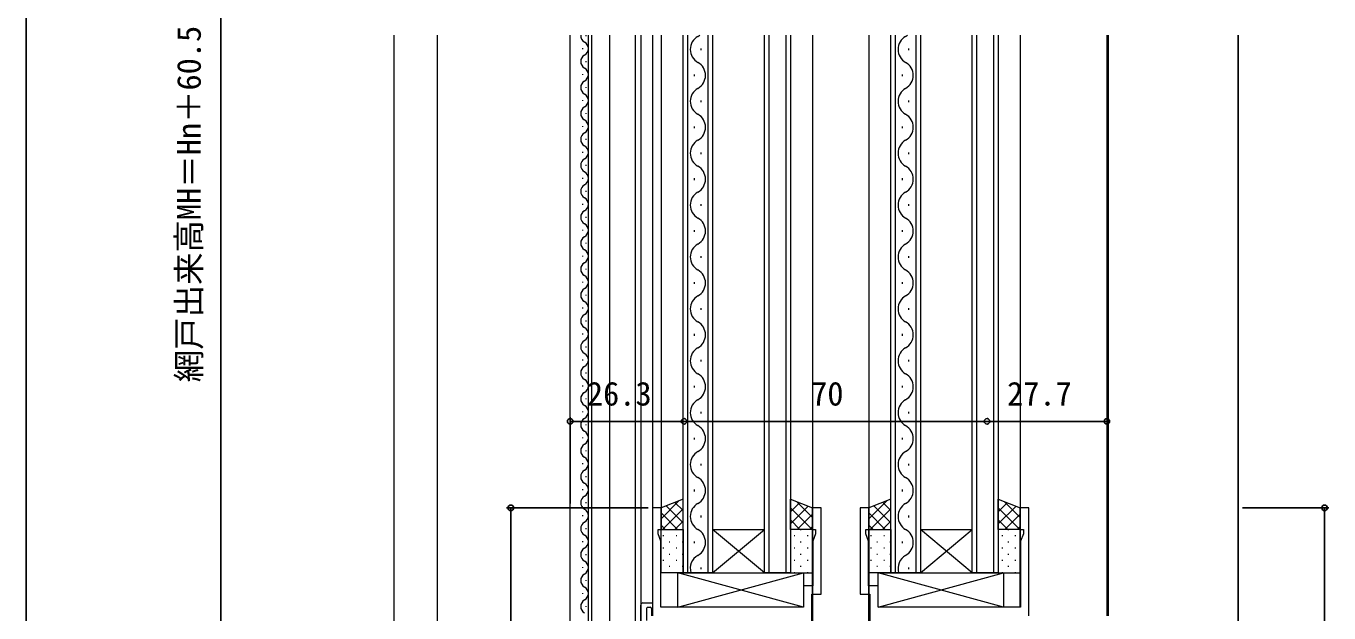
# Model space of a CAD drawing. Units: millimetres, scale not verified. Extents: x -437 to 438, y -554 to 551.
# Drawn here: x -436.8 to -135.8, y 0 to 135.7 of the extents above; entities that cross this region are included whole.
import ezdxf
from ezdxf.enums import TextEntityAlignment as Align

# ---------------------------------------------------------------- set-up
doc = ezdxf.new("R2010")
doc.units = ezdxf.units.MM
doc.header["$LTSCALE"] = 4
for name, color, linetype, lineweight in [('0-2_YKK_11', 1, 'Continuous', 18), ('0-4_YKK_12', 2, 'Continuous', 18), ('0-5_YKK_13', 4, 'Continuous', 18)]:
    doc.layers.add(name, color=color, linetype=linetype, lineweight=lineweight)
for name, color, linetype in [('0-7_YKK_D', 6, 'Continuous'), ('0-8_YKK_ZWAK', 7, 'Continuous'), ('0-9_YSS_K', 3, 'Continuous')]:
    doc.layers.add(name, color=color, linetype=linetype)
doc.styles.add('ＭＳ ゴシック', font='')
doc.styles.get('ＭＳ ゴシック').set_extended_font_data('MS Gothic')

msp = doc.modelspace()

# ---------------------------------------------------------------- linework, layer by layer
at = {"layer": '0-2_YKK_11', "color": 7}
for points in [[(-255.295, -61.697), (-255.295, 4.303), (-253.095, 4.303), (-253.095, 24.303), (-255.095, 24.303), (-255.095, 19.303), (-254.395, 19.303), (-254.395, 18.303), (-255.025, 16.572), (-255.025, 6.233), (-257.225, 6.233), (-257.225, 1.303), (-290.165, 1.303), (-290.165, 16.572), (-290.795, 18.303), (-290.795, 19.303), (-290.095, 19.303), (-290.095, 24.303), (-292.095, 24.303), (-292.095, -0.697)], [(-205.095, -0.697), (-205.095, 24.303), (-207.095, 24.303), (-207.095, 19.303), (-206.395, 19.303), (-206.395, 18.303), (-207.025, 16.572), (-207.025, 1.303), (-239.965, 1.303), (-239.965, 6.233), (-242.165, 6.233), (-242.165, 16.572), (-242.795, 18.303), (-242.795, 19.303), (-242.095, 19.303), (-242.095, 24.303), (-244.095, 24.303), (-244.095, 4.303), (-241.895, 4.303), (-241.895, -56.697)]]:
    msp.add_lwpolyline(points, dxfattribs=at)
at = {"layer": '0-4_YKK_12'}
for p, q in [((-351.801, 133.605), (-351.797, -187.957)), ((-351.798, 133.605), (-351.798, -23.2)), ((-341.799, 133.605), (-341.797, -177.957)), ((-311.095, -95.398), (-311.095, 133.605)), ((-307.395, 133.392), (-307.395, 133.592)), ((-306.895, -63.101), (-306.895, 133.605)), ((-306.095, -58.201), (-306.095, 133.605)), ((-301.895, -58.201), (-301.895, 133.605)), ((-295.995, -71.801), (-295.995, 133.605)), ((-294.795, 133.605), (-294.795, -71.801)), ((-292.095, 133.605), (-292.095, 24.003)), ((-292.095, 133.605), (-292.095, 24.003)), ((-290.095, 133.605), (-290.095, 23.803)), ((-284.995, 9.302), (-284.995, 133.605)), ((-283.995, 133.605), (-283.995, 9.302)), ((-279.195, 9.302), (-279.195, 133.605)), ((-278.195, 133.605), (-278.195, 9.302)), ((-266.195, 9.303), (-266.195, 133.605)), ((-265.195, 133.605), (-265.195, 9.303)), ((-261.195, 9.303), (-261.195, 133.605)), ((-260.195, 133.605), (-260.195, 9.303)), ((-255.095, 133.605), (-255.095, -23.2)), ((-242.095, 133.605), (-242.095, -23.2)), ((-236.995, 9.302), (-236.995, 133.605)), ((-235.995, 133.605), (-235.995, 9.302)), ((-231.195, 9.302), (-231.195, 133.605)), ((-230.195, 133.605), (-230.195, 9.302)), ((-218.195, 9.303), (-218.195, 133.605)), ((-217.195, 133.605), (-217.195, 9.303)), ((-213.195, 9.303), (-213.195, 133.605)), ((-212.195, 133.605), (-212.195, 9.303)), ((-207.095, 133.605), (-207.095, 1.41)), ((-187.095, 133.605), (-187.095, -0.697)), ((-186.797, 133.605), (-186.794, -0.697)), ((-308.155, 130.392), (-308.155, 130.592)), ((-280.835, 130.103), (-280.835, 130.503)), ((-232.835, 130.103), (-232.835, 130.503)), ((-307.395, 127.392), (-307.395, 127.592)), ((-308.155, 124.392), (-308.155, 124.592)), ((-282.355, 124.103), (-282.355, 124.503)), ((-234.355, 124.103), (-234.355, 124.503)), ((-307.395, 121.392), (-307.395, 121.592)), ((-308.155, 118.392), (-308.155, 118.592)), ((-280.835, 118.103), (-280.835, 118.503)), ((-232.835, 118.103), (-232.835, 118.503)), ((-307.395, 115.392), (-307.395, 115.592)), ((-308.155, 112.392), (-308.155, 112.592)), ((-282.355, 112.103), (-282.355, 112.503)), ((-234.355, 112.103), (-234.355, 112.503)), ((-307.395, 109.392), (-307.395, 109.592)), ((-308.155, 106.392), (-308.155, 106.592)), ((-280.835, 106.103), (-280.835, 106.503)), ((-232.835, 106.103), (-232.835, 106.503)), ((-307.395, 103.392), (-307.395, 103.592)), ((-308.155, 100.392), (-308.155, 100.592)), ((-282.355, 100.103), (-282.355, 100.503)), ((-234.355, 100.103), (-234.355, 100.503)), ((-307.395, 97.392), (-307.395, 97.592)), ((-308.155, 94.392), (-308.155, 94.592)), ((-280.835, 94.103), (-280.835, 94.503)), ((-232.835, 94.103), (-232.835, 94.503)), ((-307.395, 91.392), (-307.395, 91.592)), ((-308.155, 88.392), (-308.155, 88.592)), ((-282.355, 88.103), (-282.355, 88.503)), ((-234.355, 88.103), (-234.355, 88.503)), ((-307.395, 85.392), (-307.395, 85.592)), ((-308.155, 82.392), (-308.155, 82.592)), ((-280.835, 82.103), (-280.835, 82.503)), ((-232.835, 82.103), (-232.835, 82.503)), ((-307.395, 79.392), (-307.395, 79.592)), ((-308.155, 76.392), (-308.155, 76.592)), ((-282.355, 76.103), (-282.355, 76.503)), ((-234.355, 76.103), (-234.355, 76.503)), ((-307.395, 73.392), (-307.395, 73.592)), ((-308.155, 70.392), (-308.155, 70.592)), ((-280.835, 70.103), (-280.835, 70.503)), ((-232.835, 70.103), (-232.835, 70.503)), ((-307.395, 67.392), (-307.395, 67.592)), ((-308.155, 64.392), (-308.155, 64.592)), ((-282.355, 64.103), (-282.355, 64.503)), ((-234.355, 64.103), (-234.355, 64.503)), ((-307.395, 61.392), (-307.395, 61.592)), ((-308.155, 58.392), (-308.155, 58.592)), ((-280.835, 58.103), (-280.835, 58.503)), ((-232.835, 58.103), (-232.835, 58.503)), ((-307.395, 55.392), (-307.395, 55.592)), ((-308.155, 52.392), (-308.155, 52.592)), ((-282.355, 52.103), (-282.355, 52.503)), ((-234.355, 52.103), (-234.355, 52.503)), ((-307.395, 49.392), (-307.395, 49.592)), ((-308.155, 46.392), (-308.155, 46.592)), ((-280.835, 46.103), (-280.835, 46.503)), ((-232.835, 46.103), (-232.835, 46.503)), ((-307.395, 43.392), (-307.395, 43.592)), ((-308.155, 40.392), (-308.155, 40.592)), ((-282.355, 40.103), (-282.355, 40.503)), ((-234.355, 40.103), (-234.355, 40.503)), ((-307.395, 37.392), (-307.395, 37.592)), ((-308.155, 34.392), (-308.155, 34.592)), ((-280.835, 34.103), (-280.835, 34.503)), ((-232.835, 34.103), (-232.835, 34.503)), ((-307.395, 31.392), (-307.395, 31.592)), ((-308.155, 28.392), (-308.155, 28.592)), ((-282.355, 28.103), (-282.355, 28.503)), ((-234.355, 28.103), (-234.355, 28.503)), ((-307.395, 25.392), (-307.395, 25.592)), ((-255.095, -26.2), (-255.095, 24.303)), ((-207.095, 1.41), (-207.095, 24.303)), ((-308.155, 22.392), (-308.155, 22.592)), ((-280.835, 22.103), (-280.835, 22.503)), ((-242.095, -26.2), (-242.095, 23.803)), ((-232.835, 22.103), (-232.835, 22.503)), ((-307.395, 19.392), (-307.395, 19.592)), ((-278.195, 19.303), (-266.195, 19.303)), ((-278.195, 9.303), (-266.195, 19.303)), ((-266.195, 9.303), (-278.195, 19.303)), ((-230.195, 19.303), (-218.195, 19.303)), ((-230.195, 9.303), (-218.195, 19.303)), ((-218.195, 9.303), (-230.195, 19.303)), ((-308.155, 16.392), (-308.155, 16.592)), ((-282.355, 16.103), (-282.355, 16.503)), ((-234.355, 16.103), (-234.355, 16.503)), ((-307.395, 13.392), (-307.395, 13.592)), ((-308.155, 10.392), (-308.155, 10.592)), ((-284.995, 9.303), (-284.995, 9.302)), ((-278.195, 9.302), (-284.995, 9.302)), ((-283.995, 9.302), (-283.995, 9.303)), ((-280.835, 10.103), (-280.835, 10.503)), ((-279.195, 9.303), (-279.195, 9.302)), ((-278.195, 9.303), (-266.195, 9.303)), ((-278.195, 9.302), (-278.195, 9.303)), ((-260.195, 9.303), (-266.195, 9.303)), ((-236.995, 9.303), (-236.995, 9.302)), ((-230.195, 9.302), (-236.995, 9.302)), ((-235.995, 9.302), (-235.995, 9.303)), ((-232.835, 10.103), (-232.835, 10.503)), ((-231.195, 9.303), (-231.195, 9.302)), ((-230.195, 9.303), (-218.195, 9.303)), ((-230.195, 9.302), (-230.195, 9.303)), ((-212.195, 9.303), (-218.195, 9.303)), ((-307.395, 7.392), (-307.395, 7.592)), ((-308.155, 4.392), (-308.155, 4.592)), ((-307.395, 1.392), (-307.395, 1.592))]:
    msp.add_line(p, q, dxfattribs=at)
for centre, radius, start, end in [((-306.936, 133.492), 1.718, 176.22689, 240.79746), ((-279.918, 130.303), 3.437, 119.20254, 240.79746), ((-283.272, 136.303), 3.437, 299.20254, 308.2701), ((-231.918, 130.303), 3.437, 119.20254, 240.79746), ((-235.272, 136.303), 3.437, 299.20254, 308.2701), ((-308.613, 130.492), 1.718, 299.20255, 60.79746), ((-306.936, 127.492), 1.718, 119.20255, 240.79746), ((-283.272, 124.303), 3.437, 299.20254, 60.79746), ((-235.272, 124.303), 3.437, 299.20254, 60.79746), ((-308.613, 124.492), 1.718, 299.20255, 60.79746), ((-306.936, 121.492), 1.718, 119.20255, 240.79746), ((-279.918, 118.303), 3.437, 119.20254, 240.79746), ((-231.918, 118.303), 3.437, 119.20254, 240.79746), ((-308.613, 118.492), 1.718, 299.20255, 60.79746), ((-306.936, 115.492), 1.718, 119.20255, 240.79746), ((-283.272, 112.303), 3.437, 299.20254, 60.79746), ((-235.272, 112.303), 3.437, 299.20254, 60.79746), ((-308.613, 112.492), 1.718, 299.20255, 60.79746), ((-306.936, 109.492), 1.718, 119.20255, 240.79746), ((-279.918, 106.303), 3.437, 119.20254, 240.79746), ((-231.918, 106.303), 3.437, 119.20254, 240.79746), ((-308.613, 106.492), 1.718, 299.20255, 60.79746), ((-306.936, 103.492), 1.718, 119.20255, 240.79746), ((-283.272, 100.303), 3.437, 299.20254, 60.79746), ((-235.272, 100.303), 3.437, 299.20254, 60.79746), ((-308.613, 100.492), 1.718, 299.20255, 60.79746), ((-306.936, 97.492), 1.718, 119.20255, 240.79746), ((-279.918, 94.303), 3.437, 119.20254, 240.79746), ((-231.918, 94.303), 3.437, 119.20254, 240.79746), ((-308.613, 94.492), 1.718, 299.20255, 60.79746), ((-306.936, 91.492), 1.718, 119.20255, 240.79746), ((-283.272, 88.303), 3.437, 299.20254, 60.79746), ((-235.272, 88.303), 3.437, 299.20254, 60.79746), ((-308.613, 88.492), 1.718, 299.20255, 60.79746), ((-306.936, 85.492), 1.718, 119.20255, 240.79746), ((-279.918, 82.303), 3.437, 119.20254, 240.79746), ((-231.918, 82.303), 3.437, 119.20254, 240.79746), ((-308.613, 82.492), 1.718, 299.20255, 60.79746), ((-306.936, 79.492), 1.718, 119.20255, 240.79746), ((-283.272, 76.303), 3.437, 299.20254, 60.79746), ((-235.272, 76.303), 3.437, 299.20254, 60.79746), ((-308.613, 76.492), 1.718, 299.20255, 60.79746), ((-306.936, 73.492), 1.718, 119.20255, 240.79746), ((-279.918, 70.303), 3.437, 119.20254, 240.79746), ((-231.918, 70.303), 3.437, 119.20254, 240.79746), ((-308.613, 70.492), 1.718, 299.20255, 60.79746), ((-306.936, 67.492), 1.718, 119.20255, 240.79746), ((-283.272, 64.303), 3.437, 299.20254, 60.79746), ((-235.272, 64.303), 3.437, 299.20254, 60.79746), ((-308.613, 64.492), 1.718, 299.20255, 60.79746), ((-306.936, 61.492), 1.718, 119.20255, 240.79746), ((-279.918, 58.303), 3.437, 119.20254, 240.79746), ((-231.918, 58.303), 3.437, 119.20254, 240.79746), ((-308.613, 58.492), 1.718, 299.20255, 60.79746), ((-306.936, 55.492), 1.718, 119.20255, 240.79746), ((-283.272, 52.303), 3.437, 299.20254, 60.79746), ((-235.272, 52.303), 3.437, 299.20254, 60.79746), ((-308.613, 52.492), 1.718, 299.20255, 60.79746), ((-306.936, 49.492), 1.718, 119.20255, 240.79746), ((-279.918, 46.303), 3.437, 119.20254, 240.79746), ((-231.918, 46.303), 3.437, 119.20254, 240.79746), ((-308.613, 46.492), 1.718, 299.20255, 60.79746), ((-306.936, 43.492), 1.718, 119.20255, 240.79746), ((-283.272, 40.303), 3.437, 299.20254, 60.79746), ((-235.272, 40.303), 3.437, 299.20254, 60.79746), ((-308.613, 40.492), 1.718, 299.20255, 60.79746), ((-306.936, 37.492), 1.718, 119.20255, 240.79746), ((-279.918, 34.303), 3.437, 119.20254, 240.79746), ((-231.918, 34.303), 3.437, 119.20254, 240.79746), ((-308.613, 34.492), 1.718, 299.20255, 60.79746), ((-306.936, 31.492), 1.718, 119.20255, 240.79746), ((-283.272, 28.303), 3.437, 299.20254, 60.79746), ((-235.272, 28.303), 3.437, 299.20254, 60.79746), ((-308.613, 28.492), 1.718, 299.20255, 60.79746), ((-306.936, 25.492), 1.718, 119.20255, 240.79746), ((-279.918, 22.303), 3.437, 119.20254, 240.79746), ((-231.918, 22.303), 3.437, 119.20254, 240.79746), ((-308.613, 22.492), 1.718, 299.20255, 60.79746), ((-306.936, 19.492), 1.718, 119.20255, 240.79746), ((-283.272, 16.303), 3.437, 299.20254, 60.79746), ((-235.272, 16.303), 3.437, 299.20254, 60.79746), ((-308.613, 16.492), 1.718, 299.20255, 60.79746), ((-306.936, 13.492), 1.718, 119.20255, 240.79746), ((-279.918, 10.303), 3.437, 119.20254, 196.93318), ((-231.918, 10.303), 3.437, 119.20254, 196.93318), ((-308.613, 10.492), 1.718, 299.20255, 60.79746), ((-306.936, 7.492), 1.718, 119.20255, 240.79746), ((-308.613, 4.492), 1.718, 299.20255, 60.79746), ((-306.936, 1.492), 1.718, 119.20255, 240.79746)]:
    msp.add_arc(centre, radius, start, end, dxfattribs=at)
at = {"layer": '0-5_YKK_13'}
for p, q in [((-285.96, 25.924), (-290.095, 21.789)), ((-288.918, 24.764), (-284.995, 20.842)), ((-286.886, 25.561), (-284.995, 23.67)), ((-260.145, 26.283), (-260.195, 26.234)), ((-258.113, 25.487), (-260.195, 23.405)), ((-256.082, 24.69), (-260.195, 20.577)), ((-260.195, 24.326), (-255.172, 19.303)), ((-258.794, 25.753), (-255.095, 22.054)), ((-237.96, 25.924), (-242.095, 21.789)), ((-240.918, 24.764), (-236.995, 20.842)), ((-238.886, 25.561), (-236.995, 23.67)), ((-212.145, 26.283), (-212.195, 26.234)), ((-210.113, 25.487), (-212.195, 23.405)), ((-208.082, 24.69), (-212.195, 20.577)), ((-212.195, 24.326), (-207.172, 19.303)), ((-210.794, 25.753), (-207.095, 22.054)), ((-290.095, 23.113), (-286.285, 19.303)), ((-284.995, 24.061), (-289.753, 19.303)), ((-284.995, 21.233), (-286.925, 19.303)), ((-260.195, 21.497), (-258, 19.303)), ((-255.095, 22.848), (-258.64, 19.303)), ((-242.095, 23.113), (-238.285, 19.303)), ((-236.995, 24.061), (-241.753, 19.303)), ((-236.995, 21.233), (-238.925, 19.303)), ((-212.195, 21.497), (-210, 19.303)), ((-207.095, 22.848), (-210.64, 19.303)), ((-290.095, 20.285), (-289.113, 19.303)), ((-288.26, 19.282), (-288.06, 19.282)), ((-285.23, 19.282), (-285.03, 19.282)), ((-257.96, 19.282), (-257.76, 19.282)), ((-255.095, 20.02), (-255.812, 19.303)), ((-242.095, 20.285), (-241.113, 19.303)), ((-240.26, 19.282), (-240.06, 19.282)), ((-237.23, 19.282), (-237.03, 19.282)), ((-209.96, 19.282), (-209.76, 19.282)), ((-207.095, 20.02), (-207.812, 19.303)), ((-289.675, 17.867), (-289.475, 17.867)), ((-288.26, 16.452), (-288.06, 16.452)), ((-286.645, 17.867), (-286.445, 17.867)), ((-285.23, 16.452), (-285.03, 16.452)), ((-259.375, 17.867), (-259.175, 17.867)), ((-257.96, 16.452), (-257.76, 16.452)), ((-256.345, 17.867), (-256.145, 17.867)), ((-241.675, 17.867), (-241.475, 17.867)), ((-240.26, 16.452), (-240.06, 16.452)), ((-238.645, 17.867), (-238.445, 17.867)), ((-237.23, 16.452), (-237.03, 16.452)), ((-211.375, 17.867), (-211.175, 17.867)), ((-209.96, 16.452), (-209.76, 16.452)), ((-208.345, 17.867), (-208.145, 17.867)), ((-289.675, 15.037), (-289.475, 15.037)), ((-289.675, 12.207), (-289.475, 12.207)), ((-288.26, 13.622), (-288.06, 13.622)), ((-286.645, 15.037), (-286.445, 15.037)), ((-286.645, 12.207), (-286.445, 12.207)), ((-285.23, 13.622), (-285.03, 13.622)), ((-259.375, 15.037), (-259.175, 15.037)), ((-259.375, 12.207), (-259.175, 12.207)), ((-257.96, 13.622), (-257.76, 13.622)), ((-256.345, 15.037), (-256.145, 15.037)), ((-256.345, 12.207), (-256.145, 12.207)), ((-241.675, 15.037), (-241.475, 15.037)), ((-241.675, 12.207), (-241.475, 12.207)), ((-240.26, 13.622), (-240.06, 13.622)), ((-238.645, 15.037), (-238.445, 15.037)), ((-238.645, 12.207), (-238.445, 12.207)), ((-237.23, 13.622), (-237.03, 13.622)), ((-211.375, 15.037), (-211.175, 15.037)), ((-211.375, 12.207), (-211.175, 12.207)), ((-209.96, 13.622), (-209.76, 13.622)), ((-208.345, 15.037), (-208.145, 15.037)), ((-208.345, 12.207), (-208.145, 12.207)), ((-289.675, 9.377), (-289.475, 9.377)), ((-288.26, 10.792), (-288.06, 10.792)), ((-286.645, 9.377), (-286.445, 9.377)), ((-257.225, 1.303), (-286.225, 9.303)), ((-286.225, 1.303), (-257.225, 9.303)), ((-285.23, 10.792), (-285.03, 10.792)), ((-259.375, 9.377), (-259.175, 9.377)), ((-257.96, 10.792), (-257.76, 10.792)), ((-256.345, 9.377), (-256.145, 9.377)), ((-241.675, 9.377), (-241.475, 9.377)), ((-240.26, 10.792), (-240.06, 10.792)), ((-210.965, 1.303), (-239.965, 9.303)), ((-239.965, 1.303), (-210.965, 9.303)), ((-238.645, 9.377), (-238.445, 9.377)), ((-237.23, 10.792), (-237.03, 10.792)), ((-211.375, 9.377), (-211.175, 9.377)), ((-209.96, 10.792), (-209.76, 10.792)), ((-208.345, 9.377), (-208.145, 9.377)), ((-294.795, -6.701), (-294.795, 1.799)), ((-294.295, 2.299), (-292.095, 2.299)), ((-293.495, 1.003), (-293.495, -1.731)), ((-293.195, 1.303), (-292.595, 1.303)), ((-292.295, 1.003), (-292.295, -0.697))]:
    msp.add_line(p, q, dxfattribs=at)
for points in [[(-284.995, 19.303), (-284.995, 26.303), (-290.095, 24.303), (-290.095, 19.303)], [(-260.195, 19.303), (-260.195, 26.303), (-255.095, 24.303), (-255.095, 19.303)], [(-236.995, 19.303), (-236.995, 26.303), (-242.095, 24.303), (-242.095, 19.303)], [(-212.195, 19.303), (-212.195, 26.303), (-207.095, 24.303), (-207.095, 19.303)], [(-290.095, 19.303), (-284.995, 19.303), (-284.995, 9.303), (-290.095, 9.303)], [(-255.095, 19.303), (-260.195, 19.303), (-260.195, 9.303), (-255.095, 9.303)], [(-242.095, 19.303), (-236.995, 19.303), (-236.995, 9.303), (-242.095, 9.303)], [(-207.095, 19.303), (-212.195, 19.303), (-212.195, 9.303), (-207.095, 9.303)], [(-257.225, 1.303), (-286.225, 1.303), (-286.225, 9.303), (-257.225, 9.303)], [(-210.965, 1.303), (-239.965, 1.303), (-239.965, 9.303), (-210.965, 9.303)]]:
    msp.add_lwpolyline(points, close=True, dxfattribs=at)
for centre, radius, start, end in [((-294.295, 1.799), 0.5, 90, 180), ((-293.195, 1.003), 0.3, 90, 180), ((-292.595, 1.003), 0.3, 0, 90)]:
    msp.add_arc(centre, radius, start, end, dxfattribs=at)
at = {"layer": '0-7_YKK_D'}
for p, q in [((-391.802, 325.297), (-391.802, -96.201)), ((-311.095, 25.303), (-311.095, 45.303)), ((-214.795, 45.303), (-214.795, 45.303)), ((-284.795, 44.303), (-311.095, 44.303)), ((-284.795, 44.303), (-214.795, 44.303)), ((-214.795, 44.303), (-187.095, 44.303)), ((-293.095, 24.303), (-325.795, 24.303)), ((-324.795, 24.303), (-324.795, -87.697)), ((-155.797, 24.303), (-135.797, 24.303)), ((-136.797, 24.303), (-136.797, -49.697))]:
    msp.add_line(p, q, dxfattribs=at)
for centre in [(-311.095, 44.303), (-284.795, 44.303), (-284.795, 44.303), (-214.795, 44.303), (-214.795, 44.303), (-187.095, 44.303), (-324.795, 24.303), (-136.797, 24.303)]:
    msp.add_circle(centre, 0.637, dxfattribs=at)
at = {"layer": '0-8_YKK_ZWAK'}
msp.add_line((-436.8, 516.3), (-436.8, -553.7), dxfattribs=at)
at = {"layer": '0-9_YSS_K'}
for q in [(-156.797, -94.7), (-156.797, -23.2)]:
    msp.add_line((-156.797, 133.605), q, dxfattribs=at)

# ---------------------------------------------------------------- texts
at = {"layer": '0-7_YKK_D', "style": 'ＭＳ ゴシック'}
msp.add_text('網戸出来高MH＝Hn＋60.5', height=5.499, rotation=90, dxfattribs=at).set_placement((-394.782, 53.334), align=Align.BOTTOM_LEFT)
for s, p in [('26.3', (-307.235, 46.303)), ('70', (-255.42, 46.303)), ('27.7', (-210.171, 46.303))]:
    msp.add_text(s, height=5.499, dxfattribs=at).set_placement(p, align=Align.BOTTOM_LEFT)

doc.saveas('drawing.dxf')
